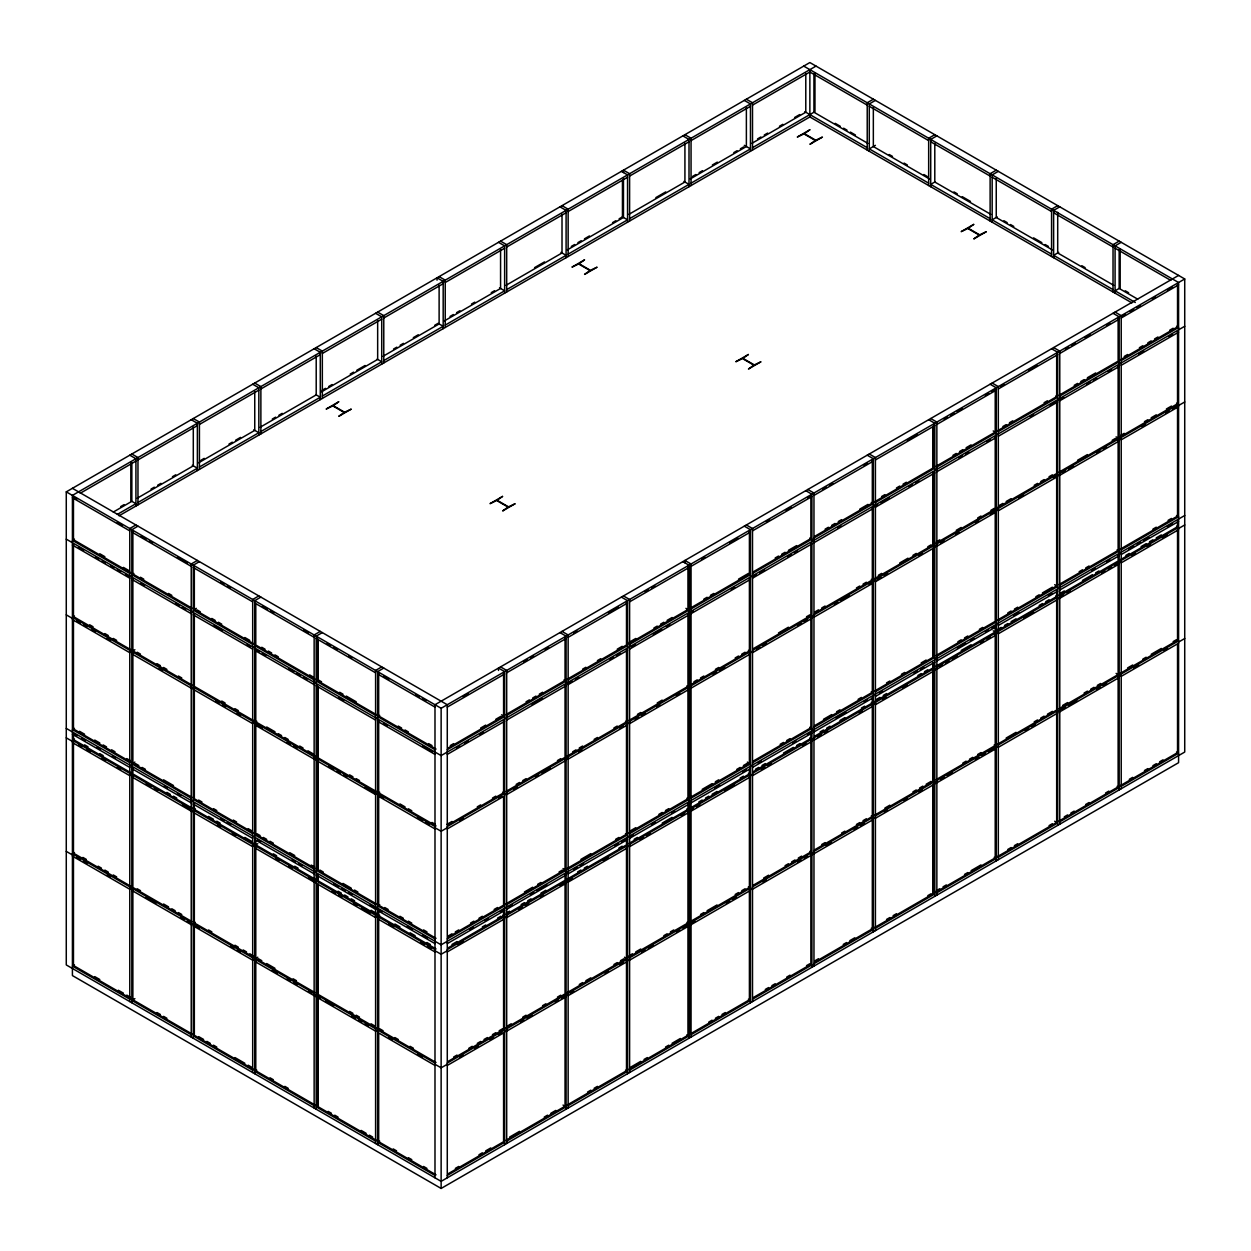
<?xml version="1.0" encoding="UTF-8"?>
<svg xmlns="http://www.w3.org/2000/svg" width="1251" height="1251" viewBox="0 0 1251 1251"><rect width="100%" height="100%" fill="white"/><g stroke="black" fill="none" stroke-linecap="round" stroke-linejoin="round"><path stroke-width="1.5" d="M66.272 491.862L809.866 62.55L1184.728 278.973L1184.728 752.054L441.134 1181.351L66.272 964.928L66.272 491.862L441.134 708.285L1184.728 278.973M816.012 66.1L72.417 495.396L72.417 975.577L441.134 1188.45L1178.583 762.688L1178.583 282.523L803.721 66.1M80.252 493.254L135.921 461.103M137.97 459.93L197.377 425.621M199.425 424.449L258.832 390.14M260.88 388.967L320.287 354.674M322.336 353.486L381.727 319.193M383.776 318.004L443.182 283.711M445.231 282.523L504.638 248.23M506.686 247.041L566.093 212.748M568.142 211.56L627.549 177.267M629.597 176.078L689.004 141.785M691.052 140.612L750.459 106.304M752.508 105.131L809.866 72.011L867.224 105.131M120.706 506.577L124.068 504.638M151.027 489.078L154.326 487.171M157.626 485.263L160.926 483.355M172.466 476.694L175.766 474.786M200.926 460.259L204.226 458.366M228.98 444.074L232.279 442.166M235.579 440.258L240.52 437.397M272.28 419.069L275.58 417.162M278.879 415.254L282.179 413.346M322.179 390.265L325.479 388.357M328.778 386.45L332.078 384.542M350.233 374.065L353.533 372.157M356.832 370.249L365.089 365.495M393.533 349.06L396.833 347.152M400.132 345.245L403.432 343.353M413.33 337.629L418.287 334.768M434.785 325.244L438.085 323.337L443.182 326.276L383.776 360.585M450.032 316.44L453.331 314.533M456.631 312.625L459.93 310.717M471.486 304.056L474.786 302.148M491.283 292.625L494.583 290.717M534.599 267.62L544.498 261.912M571.3 246.431L574.6 244.524M577.899 242.616L581.199 240.724M584.498 238.816L589.44 235.954M612.552 222.615L615.852 220.708M619.151 218.8L622.451 216.892L627.549 219.848L568.142 254.141M655.852 197.611L665.751 191.903M692.554 176.422L695.853 174.514M699.153 172.622L702.452 170.715M712.351 164.991L717.308 162.13M733.805 152.606L737.105 150.699M740.404 148.791L743.704 146.899M757.527 138.908L760.905 136.969M764.267 135.014L767.645 133.075M779.451 126.257L782.829 124.302M794.635 117.485L799.702 114.56M113.294 512.05L131.84 501.323L131.84 462.62M137.188 498.242L193.295 465.857L193.295 427.138M198.643 462.761L254.751 430.375L254.751 391.657M260.099 427.279L316.206 394.894L316.206 356.191M321.554 391.798L377.661 359.412L377.661 320.709M383.009 356.316L439.117 323.931L439.117 285.228M444.465 320.85L500.572 288.449L500.572 249.747M505.92 285.369L562.012 252.968L562.012 214.265M567.36 249.887L623.467 217.486L623.467 178.784M628.815 214.406L684.923 182.005L684.923 143.302M690.271 178.924L746.378 146.539L746.378 107.821M751.804 143.396L805.785 112.23L805.785 73.528M76.843 499.118L73.465 497.163L73.465 539.744L74.481 539.15M117.359 514.396L135.921 503.684L130.823 500.744L130.823 462.026M137.97 502.495L197.377 468.202L192.279 465.263M199.425 467.014L258.832 432.721L253.734 429.781M260.88 431.548L320.287 397.239L315.674 394.581M322.336 396.067L381.727 361.758L377.13 359.1M445.231 325.104L504.638 290.811L499.54 287.855M506.686 289.622L566.093 255.329L560.995 252.374M629.597 218.659L689.004 184.366L683.906 181.426M691.052 183.178L750.459 148.885L744.314 145.335M752.508 147.696L814.964 111.636L814.964 72.933M119.048 515.787L809.866 116.953L1131.952 302.914M135.921 524.967L129.776 528.516L129.776 1001.582M873.37 99.22L867.224 102.754L867.224 150.073M137.97 526.155L131.824 529.705L131.824 1002.77M875.403 100.393L869.273 103.942L869.273 151.246M132.872 531.456L132.872 574.037L133.888 573.443M875.403 145.335L869.273 148.885L928.664 183.178M73.465 544.466L73.465 616.618L74.481 616.024M197.377 560.448L191.231 563.998L191.231 1037.063M934.81 134.686L928.664 138.236L928.664 185.555M199.425 561.636L193.279 565.186L193.279 1038.252M936.858 135.874L930.713 139.424L930.713 186.727M196.344 608.346L193.279 610.128L252.686 644.421M935.326 181.708L930.713 184.366L990.12 218.659M134.889 649.738L131.824 651.521L191.231 685.814M258.832 595.929L252.686 599.479L252.686 1072.545M996.265 170.167L990.12 173.717L990.12 221.02M260.88 597.118L254.735 600.668L254.735 1073.733M998.314 171.356L992.168 174.905L992.168 222.209M73.465 618.979L73.465 728.973L74.481 728.379M76.843 735.651L73.465 733.696L73.465 739.622L74.481 739.028M997.266 216.892L992.168 219.848L1051.575 254.141M320.287 631.411L314.142 634.961L314.142 1108.026M1057.72 205.649L1051.575 209.198L1051.575 256.502M322.336 632.599L316.19 636.134L316.19 1109.215M1059.769 206.837L1053.623 210.387L1053.623 257.69M134.889 762.094L131.824 763.876L191.231 798.169M317.222 637.901L317.222 680.481L318.254 679.887L321.554 681.795M1058.721 252.374L1053.623 255.329L1113.03 289.622M259.082 651.63L255.783 649.722L255.783 721.874L256.799 721.28M381.727 666.892L375.597 670.442L375.597 1143.508M1119.176 241.13L1113.03 244.68L1113.03 291.983M383.776 668.065L377.63 671.615L377.63 1144.696M1121.224 242.319L1115.079 245.868L1115.079 293.172M73.465 741.984L73.465 853.151L74.481 852.557M194.327 803.486L194.327 809.397L195.344 808.803M378.678 673.382L378.678 715.963L379.71 715.369M317.222 685.204L317.222 757.355L318.254 756.761L318.254 686.564M1178.583 275.423L434.988 704.735L434.988 1177.801M463.105 696.76L468.171 693.836M523.794 661.716L527.093 659.809M530.393 657.917L533.692 656.009M545.248 649.332L548.548 647.424M573.693 632.912L576.992 631.004M608.346 612.896L618.26 607.188M645.047 591.707L648.346 589.815M651.662 587.907L654.961 586M701.561 559.088L704.86 557.18M729.614 542.903L737.855 538.133M766.316 521.714L769.615 519.806M786.113 510.267L791.07 507.421M807.567 497.882L810.867 495.99L810.867 538.555L753.102 571.91M822.814 489.078L826.113 487.186M829.413 485.279L832.713 483.371M864.066 465.263L867.365 463.355M907.366 440.274L917.264 434.55M944.067 419.085L947.367 417.177M950.666 415.269L953.966 413.362M957.265 411.454L962.222 408.592M985.319 395.253L988.618 393.361M991.918 391.454L995.217 389.546L995.217 432.127L935.826 466.42M1000.565 386.45L1003.881 384.557M1028.619 370.265L1036.876 365.495M1065.32 349.076L1068.62 347.168M1071.935 345.26L1075.235 343.353M1085.133 337.645L1090.074 334.783M1106.588 325.26L1109.887 323.352M1121.866 316.425L1125.243 314.486M1130.294 311.562L1133.672 309.607M1137.05 307.668L1140.427 305.713M1152.234 298.895L1155.611 296.956M1167.418 290.138L1172.468 287.214M447.279 707.096L504.638 673.992M506.686 672.803L566.093 638.51M568.142 637.322L627.549 603.029M629.597 601.84L689.004 567.547M691.052 566.359L750.459 532.066M752.508 530.877L811.915 496.584M813.963 495.412L873.37 461.103M875.419 459.93L934.81 425.621M936.858 424.449L996.265 390.14M998.314 388.967L1057.72 354.674M1059.769 353.486L1119.176 319.193M1121.224 318.004L1178.583 284.884M255.783 724.235L255.783 834.229L256.799 833.635L260.099 835.543M257.8 843.706L254.735 845.473L314.142 879.766M450.282 745.565L453.644 743.61M480.65 728.035L485.701 725.111M495.818 719.262L500.885 716.338M526.077 701.795L529.376 699.888M532.676 697.995L535.975 696.088M539.275 694.18L542.574 692.272M582.575 669.176L585.875 667.268M597.431 660.606L600.73 658.698M617.228 649.175L622.185 646.314M629.175 642.279L635.774 638.463M653.929 627.986L657.228 626.079M660.528 624.171L663.828 622.263M667.127 620.355L672.084 617.509M703.828 599.166L707.128 597.259M710.427 595.367L713.727 593.459M738.481 579.166L748.379 573.443L749.412 574.037L749.412 531.456M775.182 557.977L778.482 556.07M781.781 554.162L785.081 552.254M788.396 550.346L796.637 545.592M825.097 529.157L828.397 527.265M831.696 525.357L834.996 523.45M838.295 521.542L841.595 519.634M859.75 509.157L867.991 504.388M881.595 496.538L884.895 494.63M896.451 487.968L899.75 486.06M903.05 484.153L906.35 482.245M952.949 455.348L956.249 453.441M959.548 451.533L962.848 449.625M966.147 447.717L971.104 444.871M1002.849 426.528L1006.148 424.636M1009.448 422.729L1012.747 420.821M1044.1 402.713L1047.4 400.805M1074.202 385.339L1077.502 383.431M1080.801 381.524L1084.101 379.616M1087.4 377.724L1095.657 372.954M1124.211 356.472L1127.589 354.518M1139.395 347.7L1142.773 345.745M1147.839 342.837L1151.201 340.882M1154.579 338.927L1157.957 336.988M1169.763 330.17L1173.141 328.215M447.921 748.098L503.59 715.963L503.59 673.382M505.639 714.774L565.045 680.481L565.045 637.901M567.094 679.293L626.501 645L626.501 602.419M628.549 643.812L687.956 609.518L687.956 566.938M749.412 574.037L690.005 608.33L690.005 565.765M814.557 536.429L872.322 503.074L872.322 460.509M874.371 501.901L933.778 467.593L933.778 425.027M997.266 430.938L1056.673 396.645L1056.673 354.064M1058.721 395.457L1118.128 361.164L1118.128 318.583M1120.177 359.975L1177.535 326.871L1177.535 284.29M73.465 855.512L73.465 965.506L74.481 964.912M447.279 749.677L504.638 716.557L501.573 714.79M506.686 715.384L566.093 681.076M568.142 679.903L627.549 645.61M629.597 644.421L689.004 610.128L685.923 608.346M691.052 608.94L750.459 574.647M752.508 573.458L811.915 539.165M813.963 537.977L873.37 503.684M875.419 502.495L934.81 468.202M936.858 467.014L996.265 432.721L993.2 430.954M998.314 431.548L1057.72 397.239M1059.769 396.067L1119.176 361.758M1121.224 360.585L1178.583 327.465M1184.728 326.276L441.134 755.588L66.272 539.165M378.678 720.685L378.678 792.837L379.71 792.243M456.365 747.957L459.743 746.018M464.793 743.094L468.171 741.139M479.977 734.321L483.355 732.382M532.05 704.266L541.949 698.543M568.752 683.077L572.051 681.169M575.351 679.262L578.65 677.354M610.003 659.261L613.303 657.354M616.602 655.446L619.902 653.538M631.849 646.642L635.148 644.734M653.303 634.257L661.56 629.488M666.502 626.642L669.801 624.734M693.304 611.16L690.005 613.068L690.005 685.204L749.412 650.911L749.412 578.775M731.256 589.252L734.556 587.345M753.102 576.633L756.417 574.725M759.717 572.817L764.658 569.971M787.755 556.632L791.07 554.725M794.369 552.817L797.669 550.909M837.67 527.813L840.969 525.905M874.371 506.624L877.67 504.716M880.97 502.824L889.211 498.054M909.024 486.623L912.323 484.716M915.623 482.808L918.922 480.9M958.923 457.803L962.222 455.911M965.522 454.004L968.821 452.096M986.976 441.619L990.276 439.711M1030.277 416.614L1033.576 414.706M1050.074 405.183L1055.031 402.322M1058.721 400.195L1063.678 397.333M1086.775 383.994L1090.074 382.087M1093.374 380.179L1096.674 378.271M1108.23 371.61L1111.529 369.702M1138.738 354.002L1143.805 351.078M1169.106 336.456L1172.468 334.517M447.279 754.4L504.638 721.295M506.686 720.107L566.093 685.814M568.142 684.625L627.549 650.332M629.597 649.144L689.004 614.851M691.052 613.678L750.459 579.369M752.508 578.197L811.915 543.888M813.963 542.715L873.37 508.406M875.419 507.234L934.81 472.941M936.858 471.752L996.265 437.459M998.314 436.271L1057.72 401.978M1059.769 400.789L1119.176 366.496M1121.224 365.308L1178.583 332.203M194.327 811.758L194.327 922.925L195.344 922.331M317.222 759.717L317.222 869.711L318.254 869.117L318.254 759.122M317.222 874.433L317.222 880.344L318.254 879.766L318.254 875.325M134.889 998.626L131.824 1000.409L191.231 1034.702M446.904 824.378L451.971 821.454M477.272 806.848L480.65 804.909M492.456 798.091L495.818 796.136M516.178 784.393L519.478 782.485M522.777 780.577L526.077 778.669M557.43 760.577L560.729 758.669M572.677 751.773L575.976 749.865M579.276 747.957L582.575 746.049M594.131 739.388L597.431 737.48M613.928 727.957L617.228 726.049M637.431 714.384L640.731 712.476M657.228 702.953L662.186 700.091M693.93 681.764L697.229 679.856M700.529 677.948L703.828 676.04M715.384 669.379L718.684 667.471M735.181 657.948L738.481 656.04M741.78 654.132L745.08 652.224M778.482 632.943L788.396 627.22M806.535 616.743L809.835 614.835L810.867 615.429L810.867 543.294M815.183 611.755L818.482 609.847M821.782 607.939L825.097 606.031M856.435 587.939L859.75 586.031M863.049 584.123L866.349 582.215M878.296 575.319L881.595 573.411M899.75 562.934L907.991 558.181M912.949 555.319L916.248 553.411M927.804 546.734L931.104 544.842M936.452 541.746L939.751 539.838M956.249 530.315L961.19 527.453M977.703 517.93L981.003 516.022M990.901 510.314L994.201 508.406L995.217 509.001L995.217 436.849M999.549 505.31L1002.849 503.402M1006.148 501.51L1011.105 498.649M1034.202 485.31L1037.501 483.402M1040.801 481.494L1044.1 479.586M1049.057 476.74L1052.357 474.833M1077.502 460.305L1087.4 454.598M1112.155 440.305L1115.454 438.397M1120.849 435.285L1124.211 433.346M1144.462 421.65L1147.839 419.71M1151.201 417.756L1156.268 414.832M1166.385 408.983L1171.452 406.075M447.921 824.972L503.59 792.837L503.59 720.685M505.639 791.648L565.045 757.355L565.045 685.204M567.094 756.167L626.501 721.874L626.501 649.722M628.549 720.685L687.956 686.392L687.956 614.257M753.102 648.784L810.867 615.429M814.557 613.303L872.322 579.948L872.322 507.812M874.371 578.775L933.778 544.466L933.778 472.331M935.826 543.294L995.217 509.001M997.266 507.812L1056.673 473.519L1056.673 401.368M1058.721 472.331L1118.128 438.038L1118.128 365.886M1120.177 436.849L1177.535 403.745L1177.535 331.593M447.279 826.551L504.638 793.431M506.686 792.258L566.093 757.95M568.142 756.777L627.549 722.484M629.597 721.295L689.004 687.002M691.052 685.814L750.459 651.521M752.508 650.332L811.915 616.039M813.963 614.851L873.37 580.558M875.419 579.369L934.81 545.076M936.858 543.888L996.265 509.595M998.314 508.422L1057.72 474.113M1059.769 472.941L1119.176 438.632L1116.111 436.865M1121.224 437.459L1178.583 404.339M447.279 827.74L441.134 831.274L434.988 827.74M459.743 820.515L463.105 818.576M498.539 798.122L501.917 796.168M504.638 794.62L506.686 793.431M513.895 789.256L517.195 787.348M535.35 776.871L538.649 774.963M541.949 773.055L550.205 768.286M566.093 759.138L568.142 757.95M578.65 751.867L581.95 749.959M619.902 728.051L623.201 726.143M627.549 723.657L629.597 722.484M635.148 719.247L638.448 717.339M641.747 715.431L645.047 713.523M656.603 706.862L659.903 704.954M676.4 695.431L679.7 693.523M689.004 688.175L691.052 687.002M713.101 674.242L716.401 672.334M719.716 670.427L724.657 667.565M750.459 652.694L752.508 651.521M756.417 649.238L759.717 647.33M763.016 645.422L766.316 643.514M797.669 625.422L800.968 623.514M804.268 621.606L807.567 619.698M811.915 617.212L813.963 616.039M834.37 604.233L837.67 602.325M840.969 600.417L849.21 595.664M869.023 584.217L872.322 582.325L872.322 692.303L814.557 725.658M873.37 581.746L875.419 580.558M877.67 579.229L880.97 577.321M884.269 575.413L887.569 573.521M918.922 555.413L922.222 553.505M934.81 546.265L936.858 545.076M940.768 542.793L944.067 540.901M955.623 534.224L958.923 532.316M975.42 522.793L978.72 520.885M990.276 514.224L993.575 512.316M996.265 510.783L998.314 509.595M1018.721 497.789L1023.678 494.927M1053.373 477.788L1056.673 475.88L1056.673 585.875L997.266 620.168M1057.72 475.302L1059.769 474.113M1062.021 472.784L1065.32 470.892M1068.62 468.984L1073.577 466.123M1096.674 452.784L1099.973 450.876M1103.273 448.968L1106.588 447.076M1119.176 439.82L1121.224 438.632M1142.116 426.56L1145.478 424.605M1165.729 412.924L1169.106 410.969M1172.468 409.03L1177.535 406.106L1177.535 516.084L1120.177 549.205M1178.583 405.527L1184.728 401.978M447.279 828.913L504.638 795.808M506.686 794.62L566.093 760.327M568.142 759.138L627.549 724.845M629.597 723.657L689.004 689.364M691.052 688.175L750.459 653.882M752.508 652.694L811.915 618.401M813.963 617.212L873.37 582.919M875.419 581.746L934.81 547.438M936.858 546.265L996.265 511.956M998.314 510.783L1057.72 476.49M1059.769 475.302L1119.176 441.009M1121.224 439.82L1178.583 406.7M257.8 957.234L254.735 959.017L314.142 993.31M383.744 798.122L378.678 795.198L378.678 905.192L379.71 904.598M382.055 911.87L378.678 909.915L378.678 915.826L379.71 915.247M317.222 884.66L317.222 993.888L318.254 993.294L318.254 884.082M448.593 935.764L451.971 933.809M455.333 931.87L458.71 929.915M470.517 923.097L473.894 921.158M478.961 918.234L482.323 916.279M494.145 909.461L497.507 907.522M524.419 891.979L532.676 887.225M537.617 884.363L540.917 882.455M559.072 871.978L562.371 870.07M580.933 859.359L590.832 853.635M615.586 839.358L618.885 837.451M630.832 830.555L635.774 827.693M658.886 814.354L662.186 812.446M665.485 810.539L668.785 808.631M702.186 789.35L712.085 783.642M715.384 781.734L718.684 779.826M736.839 769.349L740.139 767.442M743.438 765.534L748.379 762.672M780.139 744.345L783.439 742.437M786.738 740.529L790.038 738.622M823.439 719.341L831.696 714.587M836.638 711.725L839.937 709.817M858.092 699.34L861.392 697.433M886.537 682.905L889.836 681.013M901.392 674.336L904.692 672.428M921.189 662.905L926.147 660.043M957.891 641.716L961.19 639.808M964.505 637.901L967.805 635.993M979.345 629.331L982.645 627.423M1007.806 612.912L1011.105 611.004M1014.405 609.096L1017.704 607.188M1035.859 596.711L1039.159 594.804M1042.458 592.896L1052.357 587.188M1079.16 571.707L1082.459 569.799M1085.759 567.891L1089.058 565.999M1152.89 529.142L1156.268 527.187M1168.074 520.369L1171.452 518.43M447.921 937.327L503.59 905.192L503.59 797.122M505.639 904.004L565.045 869.711L565.045 759.717M567.094 868.522L626.501 834.229L626.501 724.235M628.549 833.041L687.956 798.748L687.956 688.754M753.102 761.14L810.867 727.785L810.867 617.806M874.371 691.131L933.778 656.822L933.778 546.843M935.826 655.649L995.217 621.356L995.217 511.362M1058.721 584.686L1118.128 550.393L1118.128 440.399M447.279 938.907L504.638 905.787M506.686 904.614L566.093 870.305L563.028 868.538M568.142 869.132L627.549 834.824M629.597 833.651L689.004 799.358M691.052 798.169L750.459 763.876L747.379 762.094M752.508 762.688L811.915 728.395M813.963 727.206L873.37 692.913M875.419 691.725L934.81 657.432M936.858 656.243L996.265 621.95M998.314 620.762L1057.72 586.469L1054.656 584.702M1059.769 585.296L1119.176 550.987M1121.224 549.815L1178.583 516.694M1184.728 515.506L441.134 944.818L66.272 728.395M469.86 929.399L473.238 927.444M485.044 920.627L488.422 918.687M500.228 911.87L503.59 909.915L503.59 915.826L447.921 947.977M508.938 906.834L512.253 904.926M530.393 894.449L533.692 892.542M536.992 890.634L546.906 884.91M573.693 869.445L576.992 867.537M580.308 865.629L583.607 863.722M614.96 845.629L618.26 843.721M621.559 841.814L624.859 839.906M630.207 836.825L633.506 834.917M651.662 824.44L654.961 822.533M671.459 813.009L674.758 811.101M714.759 788.005L719.716 785.143M742.813 771.804L746.112 769.897M758.059 763.001L761.359 761.093M792.712 743L796.011 741.092M807.567 734.431L810.867 732.523L810.867 738.434L753.102 771.773M836.012 717.996L845.911 712.288M864.066 701.795L867.365 699.903M879.312 692.991L882.612 691.099M913.965 672.991L917.264 671.083M920.564 669.176L923.863 667.268M957.265 647.987L965.522 643.233M970.479 640.371L973.778 638.463M985.319 631.802L988.618 629.894M991.918 627.986L995.217 626.079L995.217 631.99L935.826 666.283M1013.779 615.367L1018.721 612.505M1048.432 595.367L1051.731 593.459M1091.732 570.362L1095.032 568.454M1106.588 561.793L1109.887 559.885M1128.621 549.064L1133.672 546.14M1137.05 544.201L1140.427 542.246M1143.805 540.307L1148.856 537.383M1167.418 526.671L1172.468 523.747M447.279 943.629L504.638 910.525M506.686 909.336L566.093 875.043M568.142 873.855L627.549 839.562M629.597 838.373L689.004 804.08M691.052 802.892L750.459 768.599M752.508 767.426L811.915 733.117M813.963 731.944L873.37 697.636M875.419 696.463L934.81 662.17M936.858 660.981L996.265 626.688M998.314 625.5L1057.72 591.207M1059.769 590.019L1119.176 555.725M1121.224 554.537L1178.583 521.432M451.971 944.458L457.022 941.534M482.323 926.928L485.701 924.974M497.507 918.156L500.885 916.217M506.264 913.105L509.579 911.197M521.12 904.536L524.419 902.628M527.719 900.72L531.018 898.812M540.917 893.105L545.874 890.243M577.618 871.916L580.933 870.008M584.233 868.1L587.532 866.192M618.885 848.084L622.185 846.192M634.132 839.28L637.431 837.388M662.186 823.095L672.084 817.372M698.887 801.907L702.186 799.999M705.486 798.091L708.785 796.183M712.085 794.276L717.026 791.43M740.139 778.091L743.438 776.183M755.385 769.287L758.685 767.379M761.984 765.471L765.284 763.563M783.439 753.086L793.337 747.363M796.637 745.455L799.936 743.563M820.14 731.898L823.439 729.99M826.739 728.082L830.038 726.174M839.937 720.467L844.894 717.605M861.392 708.082L864.691 706.174M876.638 699.278L879.938 697.37M883.237 695.462L886.537 693.554M917.89 675.462L921.189 673.554M924.489 671.646L927.804 669.738M961.19 650.457L971.104 644.734M997.891 629.269L1001.207 627.361M1004.506 625.453L1007.806 623.545M1011.105 621.638L1016.047 618.792M1039.159 605.453L1042.458 603.545M1045.758 601.637L1049.057 599.729M1061.004 592.833L1064.304 590.925M1082.459 580.448L1092.358 574.725M1095.657 572.833L1098.957 570.925M1125.9 555.366L1129.278 553.411M1141.084 546.593L1146.151 543.669M1149.528 541.73L1152.89 539.775M1156.268 537.836L1161.335 534.912M505.639 914.653L565.045 880.344L565.045 874.433M567.094 879.172L626.501 844.878L626.501 838.952M628.549 843.69L687.956 809.397L687.956 803.486M749.412 769.474L749.412 773.916L690.005 808.209L690.005 802.298M814.557 736.292L872.322 702.953L872.322 697.042M874.371 701.764L933.778 667.471L933.778 663.03M997.266 630.817L1056.673 596.508L1056.673 590.597M1058.721 595.335L1118.128 561.027L1118.128 555.116M1120.177 559.854L1177.535 526.734L1177.535 520.823M447.279 949.556L504.638 916.436M506.686 915.247L566.093 880.954M568.142 879.766L627.549 845.473M629.597 844.3L689.004 809.991M691.052 808.818L750.459 774.51M752.508 773.337L811.915 739.028M813.963 737.855L873.37 703.562M875.419 702.374L934.81 668.081M936.858 666.892L996.265 632.599L993.2 630.817M998.314 631.411L1057.72 597.118M1059.769 595.929L1119.176 561.636M1121.224 560.448L1178.583 527.343M447.279 950.729L441.134 954.278L434.988 950.729M458.054 944.489L463.105 941.565M504.638 917.624L506.686 916.436M518.852 909.399L522.152 907.491M525.451 905.583L528.751 903.675M540.291 897.014L543.591 895.106M560.104 885.567L563.403 883.675M566.093 882.143L568.142 880.954M568.752 880.579L572.051 878.671M603.404 860.579L608.346 857.717M627.549 846.661L629.597 845.473M640.105 839.39L643.405 837.482M646.704 835.574L650.004 833.666M681.357 815.574L684.657 813.666M689.004 811.18L693.304 808.662M696.604 806.77L699.903 804.862M724.657 790.569L734.556 784.846M750.459 775.698L752.508 774.51M761.359 769.381L764.658 767.473M767.958 765.565L771.257 763.657M802.61 745.565L805.91 743.657M811.915 740.217L813.963 739.028M817.857 736.761L821.156 734.853M824.456 732.945L827.771 731.037M859.124 712.945L862.424 711.037M873.37 704.735L875.419 703.562M882.612 699.372L885.911 697.464M902.424 687.941L907.366 685.079M934.81 669.254L936.858 668.081M939.126 666.752L942.425 664.844M945.725 662.936L949.024 661.028M952.324 659.121L957.265 656.275M980.377 642.936L983.677 641.028M986.976 639.12L990.276 637.212M996.265 633.772L998.314 632.599M1023.678 617.931L1033.576 612.224M1057.72 598.306L1059.769 597.118M1060.379 596.743L1063.678 594.835M1066.978 592.927L1070.277 591.019M1101.631 572.927L1104.93 571.019M1108.23 569.111L1111.529 567.203M1114.829 565.311L1118.128 563.403L1118.128 674.57L1058.721 708.864M1119.176 562.825L1121.224 561.636M1131.983 555.397L1135.361 553.458M1147.167 546.64L1150.545 544.685M1162.351 537.867L1167.418 534.943M1178.583 528.516L1184.728 524.967M447.279 951.917L504.638 918.797M506.686 917.624L566.093 883.315M568.142 882.143L627.549 847.834M629.597 846.661L689.004 812.368M691.052 811.18L750.459 776.887M752.508 775.698L811.915 741.405M813.963 740.217L873.37 705.924M875.419 704.735L934.81 670.442M936.858 669.254L996.265 634.961M998.314 633.772L1057.72 599.479M1059.769 598.306L1119.176 563.998M1121.224 562.825L1178.583 529.705M255.783 960.768L255.783 1070.762L256.799 1070.168M378.678 918.203L378.678 1029.37L379.71 1028.775L383.087 1030.73M320.522 998.157L317.222 996.249L317.222 1106.244L318.254 1105.649L318.254 995.655M453.644 1057.017L457.022 1055.078M468.828 1048.26L472.206 1046.305M477.272 1043.381L480.65 1041.442M484.012 1039.487L487.39 1037.548M492.456 1034.624L495.818 1032.669M499.196 1030.73L502.574 1028.775L503.59 1029.37L503.59 918.203M507.922 1025.695L511.221 1023.787M522.777 1017.11L526.077 1015.202M542.574 1005.679L545.874 1003.771M557.43 997.11L560.729 995.202M579.276 984.49L582.575 982.582M585.875 980.675L590.832 977.829M613.928 964.49L617.228 962.582M620.527 960.674L623.827 958.766M629.175 955.686L632.474 953.778M635.774 951.87L640.731 949.009M663.828 935.67L667.127 933.778M670.427 931.87L673.726 929.962M700.529 914.481L703.828 912.573M707.128 910.681L717.026 904.958M735.181 894.481L738.481 892.573M741.78 890.665L745.08 888.757M763.642 878.061L768.583 875.2M785.081 865.661L788.396 863.769M791.695 861.861L794.995 859.953M798.294 858.045L801.594 856.137M821.782 844.472L825.097 842.58M841.595 833.041L844.894 831.149M856.435 824.472L859.75 822.564M863.049 820.656L866.349 818.764M884.895 808.052L889.836 805.191M912.949 791.852L916.248 789.944M919.548 788.036L922.847 786.128M926.147 784.236L931.104 781.375M962.848 763.047L966.147 761.14M969.447 759.232L972.746 757.324M977.703 754.462L981.003 752.555M1006.148 738.043L1016.047 732.32M1034.202 721.843L1037.501 719.935M1040.801 718.027L1044.1 716.135M1047.4 714.227L1052.357 711.366M1062.646 705.423L1067.603 702.562M1084.101 693.038L1087.4 691.131M1090.7 689.223L1094 687.315M1097.299 685.407L1100.599 683.499M1127.589 667.925L1132.655 665M1142.773 659.168L1146.151 657.213M1151.201 654.289L1161.335 648.44M1173.141 641.622L1176.519 639.683L1177.535 640.277L1177.535 529.095M447.921 1061.505L503.59 1029.37M505.639 1028.181L565.045 993.888L565.045 882.721M567.094 992.7L626.501 958.407L626.501 847.24M628.549 957.234L687.956 922.925L687.956 811.758M749.412 776.277L749.412 887.444L690.005 921.752L690.005 810.57M753.102 885.317L810.867 851.962L810.867 740.795M814.557 849.836L872.322 816.496L872.322 705.314M874.371 815.308L933.778 781.015L933.778 669.832M935.826 779.826L995.217 745.533L995.217 634.351M997.266 744.345L1056.673 710.052L1056.673 598.885M1120.177 673.382L1177.535 640.277M447.279 1063.084L504.638 1029.964M506.686 1028.791L566.093 994.498M568.142 993.31L627.549 959.017L624.484 957.234M629.597 957.828L689.004 923.535M691.052 922.347L750.459 888.054M752.508 886.865L811.915 852.572M813.963 851.384L873.37 817.091M875.419 815.918L934.81 781.609M936.858 780.436L996.265 746.128M998.314 744.955L1057.72 710.646M1059.769 709.473L1119.176 675.18L1116.111 673.398M1121.224 673.992L1178.583 640.872M447.279 1064.273L441.134 1067.822L434.988 1064.273M459.743 1057.064L463.105 1055.109M474.911 1048.291L478.289 1046.336M490.095 1039.518L493.473 1037.579M498.539 1034.655L501.917 1032.7M504.638 1031.152L506.686 1029.964M520.494 1021.973L523.794 1020.065M527.093 1018.173L532.05 1015.312M555.147 1001.973L558.446 1000.065M561.746 998.157L565.045 996.249L565.045 1106.244L505.639 1140.537M566.093 995.671L568.142 994.498M570.393 993.169L573.693 991.261M605.046 973.153L608.346 971.261M619.902 964.584L623.201 962.676M627.549 960.189L629.597 959.017M641.747 951.964L645.047 950.072M648.346 948.164L653.303 945.303M676.4 931.964L679.7 930.056M682.999 928.148L686.314 926.24M689.004 924.708L691.052 923.535M691.662 923.16L694.962 921.252M726.315 903.159L729.614 901.252M732.914 899.344L736.213 897.436M750.459 889.242L752.508 888.054M763.016 881.971L766.316 880.063M797.669 861.955L800.968 860.047M804.268 858.139L807.567 856.247M811.915 853.761L813.963 852.572M826.113 845.535L831.071 842.674M854.167 829.335L857.467 827.427M860.766 825.519L864.066 823.611M873.37 818.279L875.419 817.091M884.269 811.962L887.569 810.054M904.066 800.531L907.366 798.623M918.922 791.946L922.222 790.038M934.81 782.798L936.858 781.609M940.768 779.342L944.067 777.434M947.367 775.526L952.324 772.665M975.42 759.326L978.72 757.418M982.019 755.51L985.319 753.618M988.618 751.71L993.575 748.849M996.265 747.316L998.314 746.128M1025.32 730.521L1028.619 728.614M1031.919 726.706L1035.234 724.798M1057.72 711.835L1059.769 710.646M1062.021 709.333L1065.32 707.425M1068.62 705.517L1076.876 700.748M1096.674 689.317L1099.973 687.409M1103.273 685.517L1106.588 683.609M1119.176 676.353L1121.224 675.18M1133.672 667.956L1138.738 665.047M1164.04 650.426L1167.418 648.487M1178.583 642.06L1184.728 638.51M447.279 1065.445L504.638 1032.341M506.686 1031.152L566.093 996.859M568.142 995.671L627.549 961.378M629.597 960.189L689.004 925.896M691.052 924.708L750.459 890.415M752.508 889.242L811.915 854.933M813.963 853.761L873.37 819.452M875.419 818.279L934.81 783.97M936.858 782.798L996.265 748.505M998.314 747.316L1057.72 713.023M1059.769 711.835L1119.176 677.542M1121.224 676.353L1178.583 643.249M378.678 1033.67L378.678 1141.725L379.71 1141.131M455.333 1168.403L458.71 1166.448M478.961 1154.767L482.323 1152.812M485.701 1150.873L490.767 1147.949M509.579 1137.096L519.478 1131.373M544.232 1117.08L547.531 1115.173M550.831 1113.281L555.772 1110.419M587.532 1092.092L590.832 1090.184M594.131 1088.276L597.431 1086.368M630.832 1067.087L640.731 1061.364M644.03 1059.456L647.33 1057.564M665.485 1047.071L668.785 1045.179M672.084 1043.271L680.325 1038.502M708.785 1022.083L712.085 1020.175M715.384 1018.267L718.684 1016.359M721.983 1014.452L725.283 1012.544M765.284 989.463L768.583 987.555M771.883 985.647L775.182 983.739M786.738 977.078L790.038 975.17M806.535 965.631L809.835 963.739L810.867 964.318L810.867 854.339M815.183 960.643L818.482 958.735M843.237 944.442L846.536 942.55M849.836 940.643L854.793 937.781M886.537 919.454L889.836 917.546M893.136 915.638L896.451 913.73M927.804 895.638L931.104 893.73M936.452 890.634L939.751 888.726M943.051 886.834L946.35 884.926M964.505 874.449L967.805 872.541M971.104 870.633L981.003 864.91M1007.806 849.445L1011.105 847.537M1014.405 845.629L1017.704 843.721M1049.057 825.629L1052.357 823.721M1064.304 816.825L1067.603 814.917M1070.903 813.009L1074.202 811.101M1085.759 804.44L1089.058 802.532M1105.556 793.009L1108.855 791.101M1129.278 779.31L1132.655 777.356M1144.462 770.538L1147.839 768.599M1152.89 765.675L1156.268 763.72M1159.646 761.781L1163.023 759.826M447.921 1173.86L503.59 1141.725L503.59 1033.67M567.094 1105.055L626.501 1070.762L626.501 960.768M628.549 1069.574L687.956 1035.281L687.956 925.302M749.412 889.821L749.412 999.799L690.005 1034.108L690.005 924.114M753.102 997.673L810.867 964.318M814.557 962.191L872.322 928.836L872.322 818.858M874.371 927.663L933.778 893.37L933.778 783.376M935.826 892.182L995.217 857.889L995.217 747.895M997.266 856.7L1056.673 822.407L1056.673 712.413M1058.721 821.219L1118.128 786.926L1118.128 676.932M1120.177 785.737L1177.535 752.633L1177.535 644.562M447.279 1175.44L504.638 1142.319M506.686 1141.147L566.093 1106.854L563.028 1105.071M568.142 1105.665L627.549 1071.372M629.597 1070.184L689.004 1035.891M691.052 1034.702L750.459 1000.409M752.508 999.221L811.915 964.928M813.963 963.739L873.37 929.446M875.419 928.258L934.81 893.965M936.858 892.792L996.265 858.483M998.314 857.31L1057.72 823.002L1054.656 821.235M1059.769 821.829L1119.176 787.52M1121.224 786.347L1178.583 753.227M869.273 106.304L928.664 140.612M930.713 141.785L990.12 176.078M992.168 177.267L1051.575 211.56M1053.623 212.748L1113.03 247.041M1115.079 248.23L1170.748 280.365M835.199 123.333L840.265 126.257M843.643 128.196L847.021 130.151M850.383 132.09L855.449 135.014M889.211 154.514L892.51 156.422M904.066 163.083L907.366 164.991M923.863 174.514L927.163 176.422M953.966 191.903L957.265 193.811M962.222 196.657L970.479 201.427M1003.881 220.708L1007.18 222.615M1010.48 224.523L1013.779 226.431M1033.576 237.862L1041.833 242.616M1045.132 244.524L1048.432 246.431M1081.834 265.712L1085.133 267.62M1125.243 290.779L1128.621 292.734M867.913 143.396L813.932 112.23L813.932 73.528M929.446 178.924L873.339 146.539L873.339 107.821M990.901 214.406L934.794 182.005L934.794 143.302M1052.357 249.887L996.249 217.486L996.249 178.784M1113.812 285.369L1057.705 252.968L1057.705 212.326M1137.706 299.161L1119.16 288.449L1119.16 249.747M804.753 111.636L867.224 147.696M1135.329 302.492L1115.079 290.811L1120.177 287.855L1120.177 249.152M1176.519 326.276L1177.535 326.871M746.362 99.22L752.508 102.754L752.508 150.073M1115.079 312.093L1121.224 315.643L1121.224 788.709M744.314 100.393L750.459 103.942L750.459 151.246M1113.03 313.282L1119.176 316.816L1119.176 789.897M1176.519 403.15L1177.535 403.745M684.907 134.686L691.052 138.236L691.052 185.555M1053.623 347.575L1059.769 351.124L1059.769 824.19M682.858 135.874L689.004 139.424L689.004 186.727M1051.575 348.748L1057.72 352.297L1057.72 825.379M1055.656 396.051L1056.673 396.645M992.168 383.056L998.314 386.606L998.314 859.672M621.403 171.356L627.549 174.905L627.549 222.209M990.12 384.229L996.265 387.779L996.265 860.86M1176.519 515.506L1177.535 516.084M1176.519 526.139L1177.535 526.734M561.996 205.649L568.142 209.198L568.142 256.502M930.713 418.538L936.858 422.072L936.858 895.153M559.948 206.837L566.093 210.387L566.093 257.69M928.664 419.71L934.81 423.26L934.81 896.326M1117.112 549.799L1118.128 550.393M933.778 467.593L932.746 467.014L932.746 426.372M500.541 241.13L506.686 244.68L506.686 291.983M869.273 454.004L875.419 457.553L875.419 930.635M498.492 242.319L504.638 245.868L504.638 293.172M867.224 455.192L873.37 458.742L873.37 931.807M1055.656 595.914L1056.673 596.508M871.29 502.495L872.322 503.074M933.778 544.466L932.746 543.888L932.746 471.736M439.085 276.612L445.231 280.161L445.231 327.465M807.818 489.485L813.963 493.035L813.963 966.116M805.769 490.673L811.915 494.223L811.915 967.289M809.835 537.961L810.867 538.555M1176.519 752.039L1177.535 752.633M871.29 579.369L872.322 579.948M377.646 312.093L383.776 315.643L383.776 362.946M746.362 524.967L752.508 528.516L752.508 1001.582M375.597 313.282L381.727 316.816L381.727 364.135M744.314 526.155L750.459 529.705L750.459 1002.77M933.778 656.822L932.746 656.243L932.746 548.173M933.778 667.471L932.746 666.877L932.746 662.451M1117.112 786.332L1118.128 786.926M316.19 347.575L322.336 351.124L322.336 398.428M314.142 348.748L320.287 352.297L320.287 399.616M682.858 561.636L689.004 565.186L689.004 1038.252M994.201 744.939L995.217 745.533M871.29 691.725L872.322 692.303M871.29 702.358L872.322 702.953M748.379 650.317L749.412 650.911M254.735 383.056L260.88 386.606L260.88 433.909M623.451 595.929L629.597 599.479L629.597 1072.545M252.686 384.229L258.832 387.779L258.832 435.082M621.403 597.118L627.549 600.668L627.549 1073.733M933.778 781.015L932.746 780.421L932.746 669.254M809.835 727.191L810.867 727.785M809.835 737.84L810.867 738.434M994.201 857.295L995.217 857.889M686.94 685.798L687.956 686.392M193.279 418.538L199.425 422.072L199.425 469.391M561.996 631.411L568.142 634.961L568.142 1108.026M191.231 419.71L197.377 423.26L197.377 470.564M559.948 632.599L566.093 636.134L566.093 1109.215M871.29 815.902L872.322 816.496M748.379 773.321L749.412 773.916M564.029 679.887L565.045 680.481M933.778 893.37L932.746 892.776L932.746 784.721M625.484 721.28L626.501 721.874M131.824 454.004L137.97 457.553L137.97 504.872M500.541 666.892L506.686 670.442L506.686 1143.508M129.776 455.192L135.921 458.742L135.921 506.045M809.835 851.384L810.867 851.962M686.94 798.154L687.956 798.748M686.94 808.803L687.956 809.397M871.29 928.258L872.322 928.836M72.417 488.312L447.279 704.735L447.279 1177.801M117.328 522.496L122.379 525.404M141.113 536.226L146.07 539.087M149.369 540.995L152.669 542.903M177.423 557.18L187.322 562.903M220.723 582.184L224.023 584.092M227.322 586L230.622 587.907M262.382 606.235L267.323 609.096M270.623 611.004L273.922 612.896M303.633 630.051L308.575 632.912M327.136 643.624L330.436 645.532M333.736 647.424L337.035 649.332M348.576 656.009L351.875 657.917M383.744 676.306L388.811 679.23M415.801 694.805L419.163 696.76M422.541 698.699L425.919 700.654M748.379 886.865L749.412 887.444M72.417 497.773L129.776 530.877M131.824 532.066L191.231 566.359M193.279 567.547L252.686 601.84M254.735 603.029L314.142 637.322M316.19 638.51L375.597 672.803M377.63 673.992L434.988 707.096M625.484 833.635L626.501 834.229M99.799 553.755L104.849 556.679M123.411 567.391L128.478 570.315M140.487 577.258L143.787 579.166M168.541 593.459L171.84 595.367M197.001 609.878L200.301 611.786M211.841 618.447L215.141 620.355M218.456 622.263L221.755 624.171M244.852 637.51L249.793 640.371M261.756 647.267L265.056 649.175M268.355 651.083L271.655 652.975M274.954 654.883L278.254 656.791M309.607 674.899L312.906 676.807M339.709 692.272L343.009 694.18M346.308 696.088L356.207 701.795M398.256 726.08L401.634 728.035M405.011 729.974L408.389 731.929M428.624 743.61L432.002 745.565M73.465 539.744L130.823 572.864M132.872 574.037L192.279 608.33M253.734 643.812L194.327 609.518L194.327 566.938M315.174 679.293L255.783 645L255.783 604.358M317.222 680.481L376.629 714.774M378.678 715.963L436.036 749.068M72.417 540.338L129.776 573.458M131.824 574.647L191.231 608.94M254.735 645.61L314.142 679.903M316.19 681.076L375.597 715.384M377.63 716.557L434.988 749.677M78.532 547.391L83.582 550.315M95.389 557.133L98.766 559.088M102.144 561.027L105.522 562.981M110.573 565.905L113.95 567.845M117.328 569.799L120.706 571.738M125.757 574.662L129.134 576.617M141.113 583.529L144.412 585.437M175.766 603.545L179.065 605.453M182.38 607.345L185.68 609.253M214.124 625.688L222.381 630.441M247.119 644.734L250.435 646.642M262.382 653.538L265.681 655.446M288.778 668.785L293.735 671.646M297.034 673.554L300.334 675.446M303.633 677.354L306.933 679.262M338.677 697.589L343.634 700.451M383.744 723.61L387.122 725.564M422.541 746.018L432.658 751.851M502.574 792.243L503.59 792.837M72.417 545.076L129.776 578.197M131.824 579.369L191.231 613.678M193.279 614.851L252.686 649.144M254.735 650.332L314.142 684.625M316.19 685.814L375.597 720.107M377.63 721.295L434.988 754.4M686.94 922.331L687.956 922.925M748.379 999.205L749.412 999.799M89.665 624.796L93.043 626.735M104.849 633.553L108.227 635.508M113.294 638.432L116.656 640.371M137.188 652.224L140.487 654.132M157.001 663.655L160.3 665.563M163.6 667.471L166.899 669.379M178.44 676.04L181.755 677.948M221.755 701.045L225.055 702.953M234.953 708.66L238.253 710.568M266.698 727.003L274.954 731.757M278.254 733.665L281.553 735.572M284.853 737.48L288.152 739.388M299.708 746.049L303.008 747.957M307.949 750.819L312.906 753.681M349.608 774.869L352.907 776.762M356.207 778.669L359.506 780.577M399.945 803.924L405.011 806.848M408.389 808.803L411.767 810.742M432.002 822.439L435.379 824.378M73.465 616.618L130.823 649.738M192.279 685.204L132.872 650.911L132.872 578.775M253.734 720.685L194.327 686.392L194.327 614.257M255.783 721.874L315.174 756.167M317.222 757.355L376.629 791.648M378.678 792.837L436.036 825.941M72.417 617.212L129.776 650.332M193.279 687.002L252.686 721.295M254.735 722.484L314.142 756.777M316.19 757.95L375.597 792.258M377.63 793.431L434.988 826.551M66.272 614.851L72.417 618.401M76.843 620.934L80.205 622.873M83.582 624.828L86.96 626.767M92.027 629.691L95.389 631.646M107.211 638.463L110.573 640.403M129.776 651.521L131.824 652.694M159.268 668.519L162.567 670.427M191.231 687.002L193.279 688.175M215.766 701.139L219.081 703.046M222.381 704.954L225.68 706.862M237.221 713.523L240.52 715.431M252.686 722.484L254.735 723.657M257.425 725.189L262.382 728.051M287.136 742.343L290.435 744.251M293.735 746.143L297.034 748.051M314.142 757.95L316.19 759.138M328.778 766.394L333.736 769.24M337.035 771.148L340.335 773.055M343.634 774.963L346.934 776.871M365.089 787.348L374.987 793.056M375.597 793.431L377.63 794.62M417.49 817.607L422.541 820.515M425.919 822.47L429.296 824.425M72.417 619.589L129.776 652.694M131.824 653.882L191.231 688.175M193.279 689.364L252.686 723.657M254.735 724.845L314.142 759.138M316.19 760.327L375.597 794.62M377.63 795.808L434.988 828.913M502.574 915.247L503.59 915.826M686.94 1034.686L687.956 1035.281M79.548 731.303L84.615 734.228M94.732 740.06L99.799 742.985M103.161 744.939L106.538 746.878M111.605 749.802L114.983 751.757M126.789 758.575L130.151 760.514M135.546 763.626L138.845 765.534M142.145 767.442L145.444 769.349M163.6 779.826L173.498 785.534M198.643 800.061L201.943 801.969M213.499 808.631L216.798 810.539M233.296 820.062L236.595 821.97M248.151 828.647L251.451 830.555M263.398 837.451L266.698 839.358M269.997 841.251L273.297 843.158M289.81 852.697L294.751 855.543M311.249 865.082L314.548 866.974M319.896 870.07L323.211 871.978M343.009 883.409L351.25 888.163M354.549 890.071L357.864 891.979M384.761 907.522L388.138 909.461M399.945 916.279L403.322 918.234M408.389 921.158L411.767 923.097M423.573 929.915L426.935 931.87M73.465 728.973L130.823 762.078M192.279 797.559L132.872 763.266L132.872 653.272M253.734 833.041L194.327 798.748L194.327 688.754M255.783 834.229L315.174 868.522M317.222 869.711L376.629 904.004M378.678 905.192L436.036 938.297M72.417 729.568L129.776 762.688M193.279 799.358L252.686 833.651M254.735 834.824L314.142 869.132M316.19 870.305L375.597 904.614M377.63 905.787L434.988 938.907M81.894 738.575L85.271 740.514M97.078 747.332L100.455 749.286M112.262 756.104L115.639 758.043M164.225 786.097L167.525 788.005M177.423 793.728L180.723 795.62M220.723 818.717L224.023 820.625M227.322 822.533L230.622 824.44M257.425 839.906L260.724 841.814M292.077 859.922L295.377 861.83M298.676 863.722L301.976 865.629M333.736 883.972L338.677 886.818M341.976 888.726L345.276 890.634M348.576 892.542L351.875 894.449M370.03 904.926L376.629 908.742M407.357 926.475L412.423 929.399M422.541 935.248L427.607 938.156M72.417 734.306L129.776 767.426M131.824 768.599L191.231 802.892M193.279 804.08L252.686 838.373M254.735 839.562L314.142 873.855M316.19 875.043L375.597 909.336M377.63 910.525L434.988 943.629M84.615 744.861L87.977 746.816M99.799 753.634L103.161 755.588M166.899 792.368L170.199 794.276M173.498 796.183L176.798 798.091M208.542 816.418L213.499 819.28M216.798 821.188L220.098 823.095M244.852 837.388L251.451 841.188M273.297 853.808L276.596 855.715M294.751 866.192L298.051 868.1M338.051 891.197L341.351 893.105M344.651 894.997L347.95 896.904M351.25 898.812L354.549 900.72M371.062 910.243L376.004 913.105M394.894 924.004L399.945 926.928M410.078 932.777L415.129 935.685M426.935 942.503L430.313 944.458M73.465 739.622L130.823 772.727M192.279 808.209L132.872 773.916L132.872 768.005M194.327 809.397L253.734 843.69M315.174 879.172L255.783 844.878L255.783 840.437M317.222 880.344L376.629 914.653M378.678 915.826L436.036 948.946M72.417 740.217L129.776 773.337M131.824 774.51L191.231 808.818M193.279 809.991L252.686 844.3M316.19 880.954L375.597 915.247M377.63 916.436L434.988 949.556M66.272 737.855L72.417 741.405M78.532 744.908L81.894 746.847M86.96 749.771L90.338 751.726M102.144 758.544L105.522 760.483M117.328 767.301L120.706 769.256M129.776 774.51L131.824 775.698M146.07 783.892L151.027 786.754M154.326 788.662L157.626 790.569M182.38 804.862L193.279 811.18M217.424 825.097L220.723 827.005M232.279 833.666L235.579 835.574M252.686 845.473L254.735 846.661M275.58 858.671L278.879 860.579M288.778 866.286L292.077 868.194M308.575 877.717L313.532 880.579M314.142 880.954L316.19 882.143M332.078 891.291L335.377 893.198M338.677 895.106L341.976 897.014M353.533 903.675L356.832 905.583M361.789 908.445L370.03 913.199M375.597 916.436L377.63 917.624M388.811 924.036L393.862 926.96M420.852 942.55L424.23 944.489M427.607 946.444L430.985 948.383M72.417 742.578L129.776 775.698M131.824 776.887L191.231 811.18M193.279 812.368L252.686 846.661M254.735 847.834L314.142 882.143M316.19 883.315L375.597 917.624M377.63 918.797L434.988 951.917M625.484 1070.168L626.501 1070.762M82.926 857.435L86.303 859.374M98.11 866.192L101.472 868.147M104.849 870.086L108.227 872.041M113.294 874.965L116.656 876.904M137.188 888.757L140.487 890.665M163.6 904.004L168.541 906.866M171.84 908.773L175.14 910.681M178.44 912.573L181.755 914.481M208.542 929.962L211.841 931.87M234.953 945.209L238.253 947.101M243.194 949.962L246.494 951.87M249.793 953.778L253.109 955.686M258.457 958.766L261.756 960.674M266.698 963.536L274.954 968.29M293.109 978.782L296.409 980.675M349.608 1011.402L352.907 1013.31M356.207 1015.202L359.506 1017.11M371.062 1023.787L374.362 1025.695M394.894 1037.548L398.256 1039.487M410.078 1046.305L413.44 1048.26M73.465 853.151L130.823 886.271M192.279 921.752L132.872 887.444L132.872 776.277M194.327 922.925L253.734 957.234M315.174 992.7L255.783 958.407L255.783 847.24M317.222 993.888L376.629 1028.181M378.678 1029.37L436.036 1062.49M72.417 853.761L129.776 886.865M131.824 888.054L191.231 922.347M193.279 923.535L252.686 957.828M316.19 994.498L375.597 1028.791M377.63 1029.964L434.988 1063.084M66.272 851.384L72.417 854.933M76.843 857.467L80.205 859.406M83.582 861.36L86.96 863.315M107.211 874.996L110.573 876.951M129.776 888.054L131.824 889.242M146.07 897.436L155.968 903.159M180.723 917.436L184.022 919.344M187.322 921.252L190.621 923.16M191.231 923.535L193.279 924.708M195.969 926.24L199.269 928.148M230.622 946.256L233.921 948.164M237.221 950.072L240.52 951.964M252.686 959.017L254.735 960.189M272.28 970.307L277.222 973.153M287.136 978.876L290.435 980.784M293.735 982.692L297.034 984.584M308.575 991.261L311.874 993.169M314.142 994.498L316.19 995.671M325.479 1001.019L333.736 1005.788M351.875 1016.265L355.175 1018.173M358.49 1020.065L361.789 1021.973M365.089 1023.881L368.388 1025.789M375.597 1029.964L377.63 1031.152M388.811 1037.579L392.173 1039.518M417.49 1054.14L422.541 1057.064M72.417 856.122L129.776 889.242M131.824 890.415L191.231 924.708M193.279 925.896L252.686 960.189M254.735 961.378L314.142 995.671M316.19 996.859L375.597 1031.152M377.63 1032.341L434.988 1065.445M94.732 976.609L99.799 979.517M118.345 990.245L123.411 993.153M126.789 995.108L130.151 997.063M157.001 1012.544L160.3 1014.452M163.6 1016.359L166.899 1018.267M198.643 1036.594L203.6 1039.456M206.9 1041.364L210.199 1043.271M213.499 1045.179L216.798 1047.071M234.953 1057.564L244.852 1063.272M248.151 1065.18L251.451 1067.087M269.997 1077.799L273.297 1079.691M284.853 1086.368L288.152 1088.276M328.153 1111.373L331.452 1113.281M334.752 1115.173L338.051 1117.08M361.164 1130.419L366.105 1133.281M369.405 1135.189L372.704 1137.096M393.205 1148.918L396.583 1150.873M408.389 1157.691L411.767 1159.63M423.573 1166.448L426.935 1168.403M73.465 965.506L130.823 998.626M192.279 1034.108L132.872 999.799L132.872 889.821M253.734 1069.574L194.327 1035.281L194.327 925.302M255.783 1070.762L315.174 1105.055M317.222 1106.244L376.629 1140.537M378.678 1141.725L436.036 1174.83M72.417 966.116L129.776 999.221M193.279 1035.891L252.686 1070.184M254.735 1071.372L314.142 1105.665M316.19 1106.854L375.597 1141.147M377.63 1142.319L434.988 1175.44M809.866 69.649L809.866 116.953M749.412 653.272L749.412 763.266L690.005 797.559L690.005 687.581M691.052 1037.063L691.052 563.998L684.907 560.448L684.907 562.809M629.597 221.02L629.597 173.717L623.451 170.167L623.451 172.544M622.451 180.128L622.451 216.892M504.638 1144.696L504.638 671.615L498.492 668.065L498.492 670.442M443.182 328.653L443.182 281.35L437.037 277.8L437.037 280.161M441.134 708.285L441.134 1188.45M318.254 639.245L318.254 679.887M338.661 401.821L326.151 409.046L332.844 405.903L344.197 412.47L338.771 416.317L351.281 409.108L344.604 412.236L333.251 405.684L338.661 401.821M584.483 259.895L571.973 267.12L578.65 263.992L590.003 270.544L584.577 274.407L597.087 267.182L590.409 270.31L579.057 263.758L584.483 259.895M809.804 129.807L797.294 137.031L803.986 133.904L815.339 140.456L809.913 144.303L822.423 137.094L815.746 140.221L804.393 133.669L809.804 129.807M502.542 496.428L490.032 503.653L496.71 500.525L508.062 507.077L502.652 510.94L515.162 503.715L508.469 506.843L497.116 500.291L502.542 496.428M748.348 354.518L735.838 361.727L742.531 358.599L753.884 365.151L748.458 369.014L760.968 361.789L754.29 364.917L742.938 358.365L748.348 354.518M973.685 224.414L961.175 231.638L967.852 228.511L979.205 235.063L973.794 238.925L986.304 231.701L979.611 234.828L968.258 228.276L973.685 224.414"/></g></svg>
